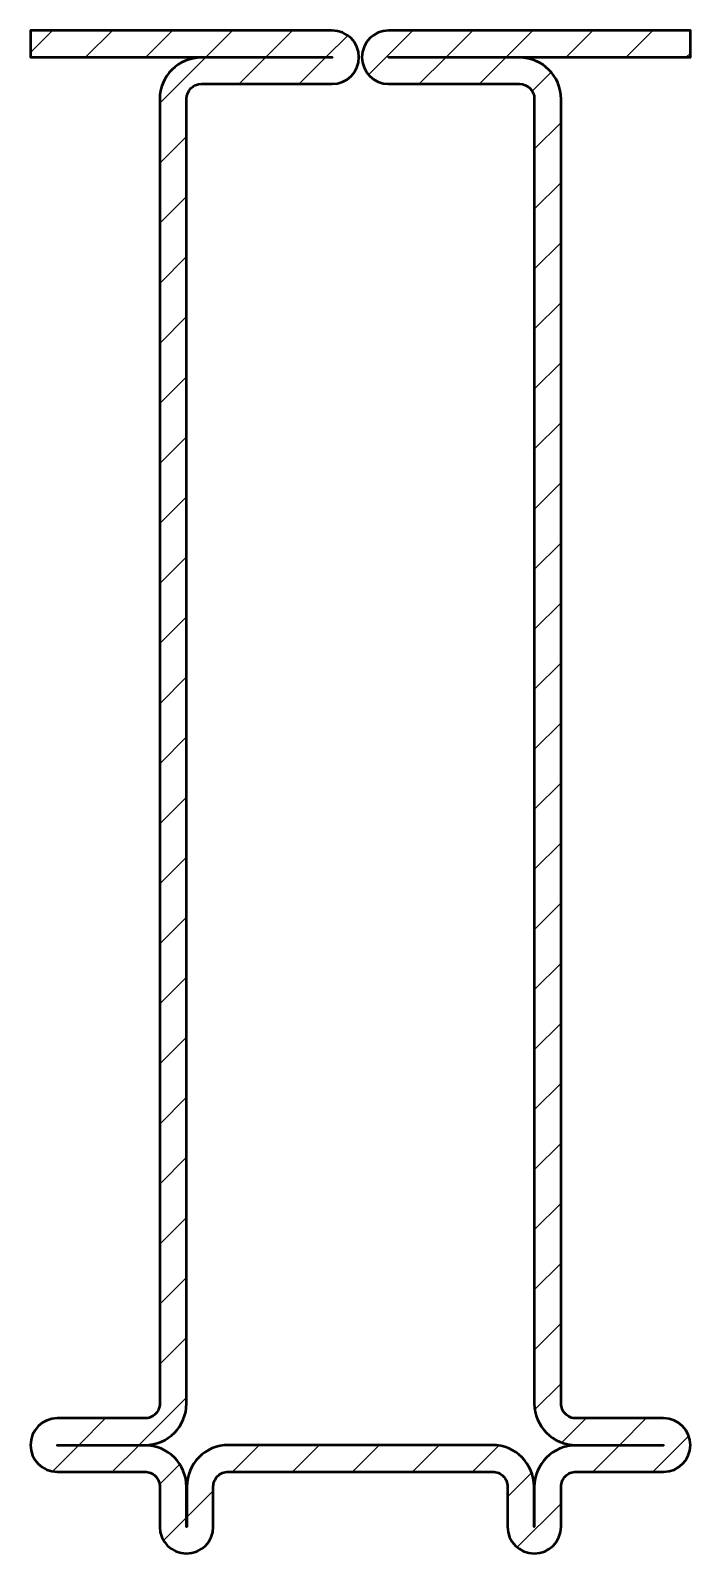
# Model space of a CAD drawing. Extents: x 0 to 44, y 0 to 103.
import ezdxf

# ---------------------------------------------------------------- set-up
doc = ezdxf.new("R2010")
doc.units = 0
doc.layers.add('0S-Steel contour', color=62, linetype='Continuous', lineweight=50)
doc.layers.add('0S-Steel hatch', color=181, linetype='Continuous', lineweight=25)

# ---------------------------------------------------------------- blocks, each defined once
blk = doc.blocks.new('201217__6EB7F17B_5C9E_45EC_9C30_99C5C2FE5456_')
at = {"layer": '0S-Steel hatch'}
h = blk.add_hatch(dxfattribs=at)
h.set_pattern_fill('ANSI31', color=256, scale=0.9, style=0)
edge = h.paths.add_edge_path()
edge.add_line((20.3, 102.5), (0, 102.5))
edge.add_line((0, 102.5), (0, 100.7))
edge.add_line((0, 100.7), (20.29, 100.7))
edge.add_ellipse((20.29, 100.69), major_axis=(-0.01, 0), ratio=1, start_angle=90, end_angle=270, ccw=False)
edge.add_line((20.29, 100.68), (11.5, 100.68))
edge.add_arc((11.5, 97.88), 2.8, 90, 180)
edge.add_line((8.7, 97.88), (8.7, 10.1))
edge.add_ellipse((7.7, 10.1), major_axis=(-1, 0), ratio=1, start_angle=89.9997, end_angle=180.0003, ccw=False)
edge.add_line((7.7, 9.1), (1.8, 9.1))
edge.add_arc((1.8, 7.3), 1.8, 90, 270)
edge.add_line((1.8, 5.5), (7.7, 5.5))
edge.add_ellipse((7.7, 4.5), major_axis=(-1, 0), ratio=1, start_angle=179.9997, end_angle=270.0003, ccw=False)
edge.add_line((8.7, 4.5), (8.7, 1.8))
edge.add_arc((10.5, 1.8), 1.8, 180, 360)
edge.add_line((12.3, 1.8), (12.3, 4.5))
edge.add_ellipse((13.3, 4.5), major_axis=(-1, 0), ratio=1, start_angle=-90.0003, end_angle=0.0003, ccw=False)
edge.add_line((13.3, 5.5), (31.1, 5.5))
edge.add_ellipse((31.1, 4.5), major_axis=(-1, 0), ratio=1, start_angle=179.9997, end_angle=270, ccw=False)
edge.add_line((32.1, 4.5), (32.1, 1.8))
edge.add_arc((33.9, 1.8), 1.8, 180, 360)
edge.add_line((35.7, 1.8), (35.7, 4.5))
edge.add_ellipse((36.7, 4.5), major_axis=(-1, 0), ratio=1, start_angle=-90.0003, end_angle=0.0003, ccw=False)
edge.add_line((36.7, 5.5), (42.6, 5.5))
edge.add_arc((42.6, 7.3), 1.8, 270, 450)
edge.add_line((42.6, 9.1), (36.7, 9.1))
edge.add_ellipse((36.7, 10.1), major_axis=(-1, 0), ratio=1, start_angle=-0.0003, end_angle=90.0003, ccw=False)
edge.add_line((35.7, 10.1), (35.7, 97.88))
edge.add_arc((32.9, 97.88), 2.8, 360, 450)
edge.add_line((32.9, 100.68), (24.11, 100.68))
edge.add_ellipse((24.11, 100.69), major_axis=(-0.01, 0), ratio=1, start_angle=-90, end_angle=90, ccw=False)
edge.add_line((24.11, 100.7), (44.4, 100.7))
edge.add_line((44.4, 100.7), (44.4, 102.5))
edge.add_line((44.4, 102.5), (24.1, 102.5))
edge.add_arc((24.1, 100.7), 1.8, 90, 270)
edge.add_line((24.1, 98.9), (32.9, 98.9))
edge.add_ellipse((32.9, 97.9), major_axis=(-1, 0), ratio=1, start_angle=180.0003, end_angle=269.9997, ccw=False)
edge.add_line((33.9, 97.9), (33.9, 10.1))
edge.add_arc((36.7, 10.1), 2.8, 180, 270)
edge.add_line((36.7, 7.3), (42.59, 7.3))
edge.add_ellipse((42.59, 7.29), major_axis=(-0.01, 0), ratio=1, start_angle=90, end_angle=270, ccw=False)
edge.add_line((42.59, 7.28), (36.7, 7.28))
edge.add_arc((36.7, 4.48), 2.8, 90, 180)
edge.add_line((33.9, 4.48), (33.9, 1.81))
edge.add_ellipse((33.89, 1.81), major_axis=(-0.01, 0), ratio=1, start_angle=0, end_angle=180, ccw=False)
edge.add_line((33.88, 1.81), (33.88, 4.5))
edge.add_arc((31.08, 4.5), 2.8, 0, 90)
edge.add_line((31.08, 7.3), (13.32, 7.3))
edge.add_arc((13.32, 4.5), 2.8, 90, 180)
edge.add_line((10.52, 4.5), (10.52, 1.81))
edge.add_ellipse((10.51, 1.81), major_axis=(-0.01, 0), ratio=1, start_angle=0, end_angle=180, ccw=False)
edge.add_line((10.5, 1.81), (10.5, 4.48))
edge.add_arc((7.7, 4.48), 2.8, 0, 90)
edge.add_line((7.7, 7.28), (1.81, 7.28))
edge.add_ellipse((1.81, 7.29), major_axis=(-0.01, 0), ratio=1, start_angle=-90, end_angle=90, ccw=False)
edge.add_line((1.81, 7.3), (7.7, 7.3))
edge.add_arc((7.7, 10.1), 2.8, 270, 360)
edge.add_line((10.5, 10.1), (10.5, 97.9))
edge.add_ellipse((11.5, 97.9), major_axis=(-1, 0), ratio=1, start_angle=270.0003, end_angle=359.9997, ccw=False)
edge.add_line((11.5, 98.9), (20.3, 98.9))
edge.add_arc((20.3, 100.7), 1.8, 270, 450)
at = {"layer": '0S-Steel contour', "color": 7}
for points in [[(20.3, 102.5), (0, 102.5), (0, 100.7), (20.29, 100.7)], [(24.11, 100.7), (44.4, 100.7), (44.4, 102.5), (24.1, 102.5)], [(20.29, 100.68), (11.5, 100.68)], [(32.9, 100.68), (24.11, 100.68)], [(11.5, 98.9), (20.3, 98.9)], [(24.1, 98.9), (32.9, 98.9)], [(8.7, 97.88), (8.7, 10.1)], [(10.5, 10.1), (10.5, 97.9)], [(33.9, 97.9), (33.9, 10.1)], [(35.7, 10.1), (35.7, 97.88)], [(7.7, 9.1), (1.8, 9.1)], [(42.6, 9.1), (36.7, 9.1)], [(1.81, 7.3), (7.7, 7.3)], [(7.7, 7.28), (1.81, 7.28)], [(31.08, 7.3), (13.32, 7.3)], [(36.7, 7.3), (42.59, 7.3)], [(42.59, 7.28), (36.7, 7.28)], [(1.8, 5.5), (7.7, 5.5)], [(13.3, 5.5), (31.1, 5.5)], [(36.7, 5.5), (42.6, 5.5)], [(8.7, 4.5), (8.7, 1.8)], [(10.5, 1.81), (10.5, 4.48)], [(10.52, 4.5), (10.52, 1.81)], [(12.3, 1.8), (12.3, 4.5)], [(32.1, 4.5), (32.1, 1.8)], [(33.88, 1.81), (33.88, 4.5)], [(33.9, 4.48), (33.9, 1.81)], [(35.7, 1.8), (35.7, 4.5)]]:
    blk.add_lwpolyline(points, dxfattribs=at)
for centre, radius, start, end in [((20.3, 100.7), 1.8, 270, 90), ((24.1, 100.7), 1.8, 90, 270), ((11.5, 97.88), 2.8, 90, 180), ((32.9, 97.88), 2.8, 360, 90), ((7.7, 10.1), 2.8, 270, 0), ((36.7, 10.1), 2.8, 180, 270), ((1.8, 7.3), 1.8, 90, 270), ((42.6, 7.3), 1.8, 270, 90), ((7.7, 4.48), 2.8, 0, 90), ((13.32, 4.5), 2.8, 90, 180), ((31.08, 4.5), 2.8, 0, 90), ((36.7, 4.48), 2.8, 90, 180), ((10.5, 1.8), 1.8, 180, 0), ((33.9, 1.8), 1.8, 180, 0)]:
    blk.add_arc(centre, radius, start, end, dxfattribs=at)
at = {"layer": '0S-Steel contour', "color": 7, "extrusion": (0, 0, -1)}
for centre, radius, start, end in [((-20.29, 100.69), 0.01, 90, 270), ((-24.11, 100.69), 0.01, 270, 90), ((-11.5, 97.9), 1, 0.0003, 89.9997), ((-32.9, 97.9), 1, 90.0003, 179.9997), ((-7.7, 10.1), 1, 179.9997, 270.0003), ((-36.7, 10.1), 1, 269.9997, 0.0003), ((-1.81, 7.29), 0.01, 270, 90), ((-42.59, 7.29), 0.01, 90, 270), ((-7.7, 4.5), 1, 89.9997, 180.0003), ((-13.3, 4.5), 1, 359.9997, 90.0003), ((-31.1, 4.5), 1, 90, 180.0003), ((-36.7, 4.5), 1, 359.9997, 90.0003), ((-10.51, 1.81), 0.01, 180, 0), ((-33.89, 1.81), 0.01, 180, 0)]:
    blk.add_arc(centre, radius, start, end, dxfattribs=at)
blk = doc.blocks.new('201217__6BFABD0F_7434_4F05_9A23_7559C9E0D7DB_')
at = {"layer": '0S-Steel contour', "color": 7}
blk.add_blockref('201217__6EB7F17B_5C9E_45EC_9C30_99C5C2FE5456_', (0, 0), dxfattribs=at)

msp = doc.modelspace()

# ---------------------------------------------------------------- block references
at = {"layer": '0S-Steel contour', "color": 7}
msp.add_blockref('201217__6BFABD0F_7434_4F05_9A23_7559C9E0D7DB_', (0, 0), dxfattribs=at)

doc.saveas('drawing.dxf')
